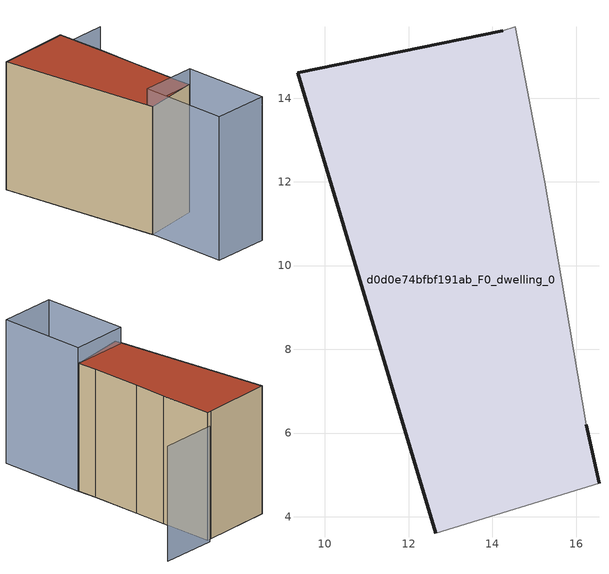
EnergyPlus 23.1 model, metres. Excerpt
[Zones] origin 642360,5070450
d0d0e74bfbf191ab_F0_dwelling_0
 floor ground (EU_floor_Construction): 16.55,4.8 16.25,6.2 15.65,9.71 15.25,12.01 14.55,15.71 14.25,15.61 9.34,14.61 12.64,3.6 z0
 wall outside (EU_wall_Construction): 16.25,6.2 16.55,4.8 / 12.64,3.6 9.34,14.61 14.25,15.61 z0:9
 wall adiabatic (EU_wall_Construction): 14.25,15.61 14.55,15.71 15.25,12.01 15.65,9.71 16.25,6.2 / 16.55,4.8 12.64,3.6 z0:9
 roof outside (EU_roof_Construction): 14.55,15.71 15.25,12.01 15.65,9.71 16.25,6.2 16.55,4.8 12.64,3.6 9.34,14.61 14.25,15.61 z9
shading: 16.55,4.8 17.65,-1.3 / 17.65,-1.3 13.66,-2.02 / 13.66,-2.02 12.56,4.08 / 12.56,4.08 16.55,4.8 z0:10.1; 18.45,16.61 14.52,15.9 z0:8.1
[Building]
EU S2 Campaign: North Axis=0; Terrain=City; Solar Distribution=FullExterior
[Site:Location]
Lyon-Bron: Latitude=45.75; Longitude=5; Time Zone=1; Elevation=198
[SizingPeriod:WeatherFileDays]
AnnualSizingPeriod: Begin Month=1; Begin Day of Month=1; End Month=12; End Day of Month=31; Day of Week for Start Day=Monday; Use Weather File Daylight Saving Period=No; Use Weather File Rain and Snow Indicators=No
[MATERIAL]
EU_InternalMass_Material: Roughness=MediumRough; Thickness=0.1; Conductivity=1; Density=1800; Specific Heat=900; Thermal Absorptance=0.9; Solar Absorptance=0.7; Visible Absorptance=0.7
[MATERIAL:NOMASS] Roughness=MediumRough; Thermal Absorptance=0.9; Solar Absorptance=0.7; Visible Absorptance=0.7
Name | Thermal Resistance
EU_wall_NoMass | 0.923011
EU_roof_NoMass | 0.422242
EU_floor_NoMass | 0.625
[CONSTRUCTION]
EU_wall_Construction: EU_wall_NoMass
EU_roof_Construction: EU_roof_NoMass
EU_floor_Construction: EU_floor_NoMass
EU_InternalMass_Construction: EU_InternalMass_Material
[ZONE]
d0d0e74bfbf191ab_F0_dwelling_0: Type=1; Multiplier=1; Ceiling Height=autocalculate; Volume=475.247; Floor Area=autocalculate; Part of Total Floor Area=Yes
[INTERNALMASS]
d0d0e74bfbf191ab_F0_dwelling_0_EU_InternalMass: Construction=EU_InternalMass_Construction; Zone or ZoneList=d0d0e74bfbf191ab_F0_dwelling_0; Surface Area=52.8006
[OTHEREQUIPMENT]
EU_Step8_InternalGain_d0d0e74bfbf191ab_F0_dwelling_0_f000: Fuel Type=Electricity; Zone or ZoneList or Space or SpaceList=d0d0e74bfbf191ab_F0_dwelling_0; Schedule=EU_Step8_GainSchedule_d0d0e74bfbf191ab_F0_dwelling_0_f000; Design Level Calculation Method=Watts/Area; Power per Zone Floor Area=1; Fraction Latent=0; Fraction Radiant=0; Fraction Lost=0; Carbon Dioxide Generation Rate=0; EndUse Subcategory=EU_Step8_InternalGains
[ZONEVENTILATION:DESIGNFLOWRATE]
EU_ConstantAir_d0d0e74bfbf191ab_F0_dwelling_0: Zone or ZoneList or Space or SpaceList=d0d0e74bfbf191ab_F0_dwelling_0; Schedule=EU_AlwaysOn; Design Flow Rate Calculation Method=AirChanges/Hour; Air Changes per Hour=0.64; Ventilation Type=Natural; Fan Pressure Rise=0; Fan Total Efficiency=1; Constant Term Coefficient=1; Temperature Term Coefficient=0; Velocity Term Coefficient=0; Velocity Squared Term Coefficient=0; Minimum Indoor Temperature=-100; Maximum Indoor Temperature=100; Delta Temperature=-100; Minimum Outdoor Temperature=-100; Maximum Outdoor Temperature=100; Maximum Wind Speed=40
[HVACTEMPLATE:THERMOSTAT]
EU_HeatOnly_d0d0e74bfbf191ab_F0_dwelling_0: Constant Heating Setpoint=20; Constant Cooling Setpoint=50
[HVACTEMPLATE:ZONE:IDEALLOADSAIRSYSTEM]
d0d0e74bfbf191ab_F0_dwelling_0: Template Thermostat=EU_HeatOnly_d0d0e74bfbf191ab_F0_dwelling_0; System Availability Schedule=EU_AlwaysOn; Maximum Heating Supply Air Temperature=50; Minimum Cooling Supply Air Temperature=13; Maximum Heating Supply Air Humidity Ratio=0.0156; Minimum Cooling Supply Air Humidity Ratio=0.0077; Heating Limit=NoLimit; Cooling Limit=NoLimit; Heating Availability Schedule=EU_AlwaysOn; Cooling Availability Schedule=EU_CoolingOff; Dehumidification Control Type=ConstantSensibleHeatRatio; Cooling Sensible Heat Ratio=0.7; Dehumidification Setpoint=60; Humidification Control Type=None; Humidification Setpoint=30; Outdoor Air Method=None; Outdoor Air Flow Rate per Person=0.00944; Outdoor Air Flow Rate per Zone Floor Area=0; Outdoor Air Flow Rate per Zone=0; Demand Controlled Ventilation Type=None; Outdoor Air Economizer Type=NoEconomizer; Heat Recovery Type=None; Sensible Heat Recovery Effectiveness=0.7; Latent Heat Recovery Effectiveness=0.65
[SIZING:ZONE]
d0d0e74bfbf191ab_F0_dwelling_0: Zone Cooling Design Supply Air Temperature Input Method=SupplyAirTemperature; Zone Cooling Design Supply Air Temperature=13; Zone Heating Design Supply Air Temperature Input Method=SupplyAirTemperature; Zone Heating Design Supply Air Temperature=50; Zone Cooling Design Supply Air Humidity Ratio=0.008; Zone Heating Design Supply Air Humidity Ratio=0.008; Cooling Design Air Flow Method=DesignDay; Cooling Design Air Flow Rate=0; Cooling Minimum Air Flow per Zone Floor Area=0.000762; Cooling Minimum Air Flow=0; Cooling Minimum Air Flow Fraction=0.2; Heating Design Air Flow Method=DesignDay; Heating Design Air Flow Rate=0; Heating Maximum Air Flow per Zone Floor Area=0.002032; Heating Maximum Air Flow=0.141576; Heating Maximum Air Flow Fraction=0.3; Account for Dedicated Outdoor Air System=No; Dedicated Outdoor Air System Control Strategy=NeutralSupplyAir; Dedicated Outdoor Air Low Setpoint Temperature for Design=autosize; Dedicated Outdoor Air High Setpoint Temperature for Design=autosize; Zone Load Sizing Method=Sensible Load Only No Latent Load; Zone Latent Cooling Design Supply Air Humidity Ratio Input Method=HumidityRatioDifference; Zone Cooling Design Supply Air Humidity Ratio Difference=0.005; Zone Latent Heating Design Supply Air Humidity Ratio Input Method=HumidityRatioDifference; Zone Humidification Design Supply Air Humidity Ratio Difference=0.005
[SCHEDULE:CONSTANT]
Name | Hourly Value
EU_AlwaysOn | 1
EU_CoolingOff | 0
[SCHEDULE:FILE]
EU_Step8_GainSchedule_d0d0e74bfbf191ab_F0_dwelling_0_f000: File=../../schedules/d0d0e74bfbf191ab/d0d0e74bfbf191ab_F0_dwelling_0_f000_gain.csv; Column Number=1; Rows to Skip at Top=0; Number of Hours of Data=8760; Column Separator=Comma; Interpolate to Timestep=No; Minutes per Item=60; Adjust Schedule for Daylight Savings=Yes
